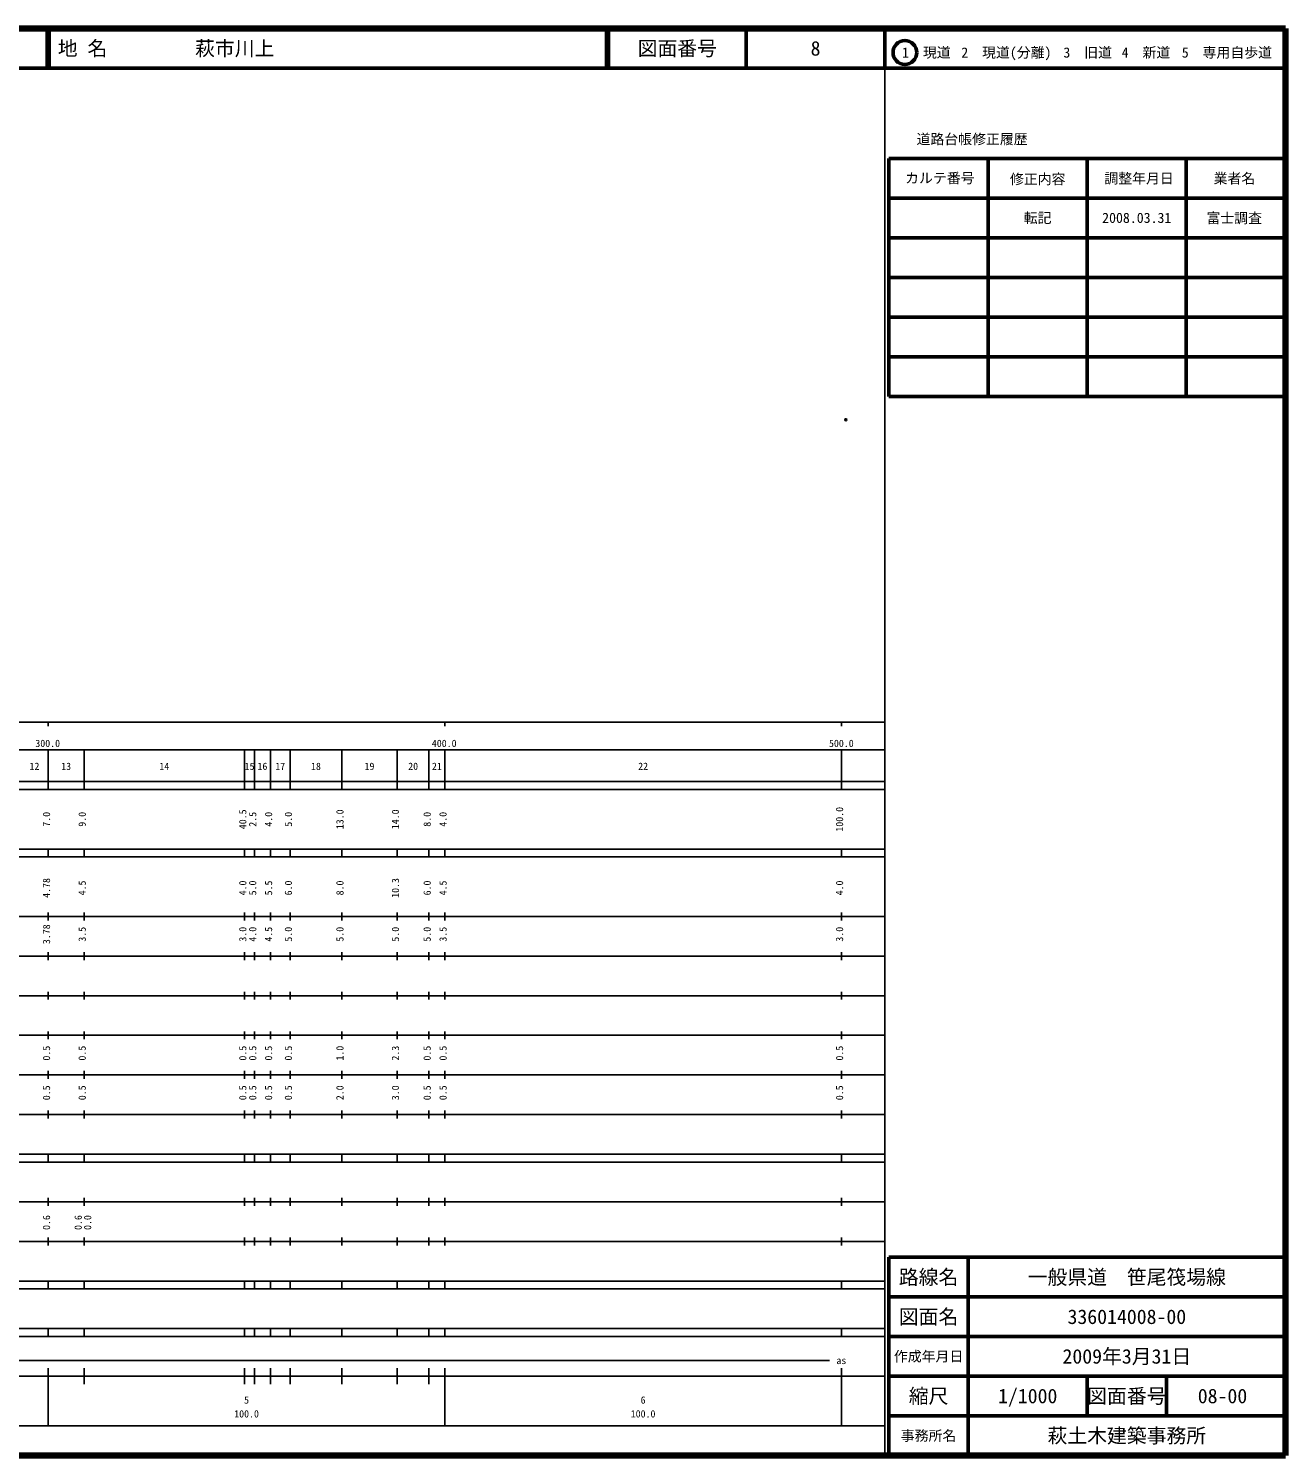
# Model space of a CAD drawing. Units: millimetres on the paper. Extents: x 40 to 680, y 20 to 380.
# Drawn here: x 363 to 680, y 20 to 380 of the extents above; entities that cross this region are included whole.
import ezdxf
from ezdxf.enums import TextEntityAlignment as Align

# ---------------------------------------------------------------- set-up
doc = ezdxf.new("R2010")
doc.units = ezdxf.units.MM
doc.header["$PDMODE"] = 32
doc.header["$PDSIZE"] = 0.5
doc.layers.add('M-OTRS', color=6, linetype='Continuous')
doc.layers.add('M-TTL-TXT', color=7, linetype='Continuous')
for name, color, linetype, lineweight in [('M-TTL', 2, 'Continuous', 140), ('M-TTL-BAND', 7, 'Continuous', 25), ('M-TTL-FRAM', 2, 'Continuous', 50), ('M-TTL-LINE', 7, 'Continuous', 50)]:
    doc.layers.add(name, color=color, linetype=linetype, lineweight=lineweight)
doc.styles.add('ＭＳ ゴシック', font='')
doc.styles.get('ＭＳ ゴシック').set_extended_font_data('MS Gothic')

msp = doc.modelspace()

# ---------------------------------------------------------------- linework, layer by layer
at = {"layer": 'M-OTRS'}
msp.add_point((569.117, 281.314), dxfattribs=at)
at = {"layer": 'M-TTL'}
for p, q in [((680, 380), (40, 380)), ((680, 20), (680, 380)), ((40, 20), (680, 20))]:
    msp.add_line(p, q, dxfattribs=at)
at = {"layer": 'M-TTL-BAND'}
for p, q in [((579, 20), (579, 370)), ((40, 205), (579, 205)), ((368, 205), (368, 204)), ((468, 205), (468, 204)), ((568, 205), (568, 204)), ((68, 198), (579, 198)), ((368, 188), (368, 198)), ((377, 188), (377, 198)), ((417.5, 188), (417.5, 198)), ((420, 188), (420, 198)), ((424, 188), (424, 198)), ((429, 188), (429, 198)), ((442, 188), (442, 198)), ((456, 188), (456, 198)), ((464, 188), (464, 198)), ((468, 188), (468, 198)), ((568, 188), (568, 198)), ((40, 190), (579, 190)), ((40, 188), (579, 188)), ((40, 173), (579, 173)), ((368, 171), (368, 173)), ((377, 171), (377, 173)), ((417.5, 171), (417.5, 173)), ((420, 171), (420, 173)), ((424, 171), (424, 173)), ((429, 171), (429, 173)), ((442, 171), (442, 173)), ((456, 171), (456, 173)), ((464, 171), (464, 173)), ((468, 171), (468, 173)), ((568, 171), (568, 173)), ((40, 171), (579, 171)), ((40, 156), (579, 156)), ((368, 155), (368, 157)), ((377, 155), (377, 157)), ((417.5, 155), (417.5, 157)), ((420, 155), (420, 157)), ((424, 155), (424, 157)), ((429, 155), (429, 157)), ((442, 155), (442, 157)), ((456, 155), (456, 157)), ((464, 155), (464, 157)), ((468, 155), (468, 157)), ((568, 155), (568, 157)), ((46, 146), (579, 146)), ((368, 145), (368, 147)), ((377, 145), (377, 147)), ((417.5, 145), (417.5, 147)), ((420, 145), (420, 147)), ((424, 145), (424, 147)), ((429, 145), (429, 147)), ((442, 145), (442, 147)), ((456, 145), (456, 147)), ((464, 145), (464, 147)), ((468, 145), (468, 147)), ((568, 145), (568, 147)), ((368, 135), (368, 137)), ((377, 135), (377, 137)), ((417.5, 135), (417.5, 137)), ((420, 135), (420, 137)), ((424, 135), (424, 137)), ((429, 135), (429, 137)), ((442, 135), (442, 137)), ((456, 135), (456, 137)), ((464, 135), (464, 137)), ((468, 135), (468, 137)), ((568, 135), (568, 137)), ((52, 136), (579, 136)), ((46, 126), (579, 126)), ((368, 125), (368, 127)), ((377, 125), (377, 127)), ((417.5, 125), (417.5, 127)), ((420, 125), (420, 127)), ((424, 125), (424, 127)), ((429, 125), (429, 127)), ((442, 125), (442, 127)), ((456, 125), (456, 127)), ((464, 125), (464, 127)), ((468, 125), (468, 127)), ((568, 125), (568, 127)), ((52, 116), (579, 116)), ((368, 115), (368, 117)), ((377, 115), (377, 117)), ((417.5, 115), (417.5, 117)), ((420, 115), (420, 117)), ((424, 115), (424, 117)), ((429, 115), (429, 117)), ((442, 115), (442, 117)), ((456, 115), (456, 117)), ((464, 115), (464, 117)), ((468, 115), (468, 117)), ((568, 115), (568, 117)), ((46, 106), (579, 106)), ((368, 105), (368, 107)), ((377, 105), (377, 107)), ((417.5, 105), (417.5, 107)), ((420, 105), (420, 107)), ((424, 105), (424, 107)), ((429, 105), (429, 107)), ((442, 105), (442, 107)), ((456, 105), (456, 107)), ((464, 105), (464, 107)), ((468, 105), (468, 107)), ((568, 105), (568, 107)), ((40, 96), (579, 96)), ((40, 94), (579, 94)), ((368, 94), (368, 96)), ((377, 94), (377, 96)), ((417.5, 94), (417.5, 96)), ((420, 94), (420, 96)), ((424, 94), (424, 96)), ((429, 94), (429, 96)), ((442, 94), (442, 96)), ((456, 94), (456, 96)), ((464, 94), (464, 96)), ((468, 94), (468, 96)), ((568, 94), (568, 96)), ((49, 84), (579, 84)), ((368, 83), (368, 85)), ((377, 83), (377, 85)), ((417.5, 83), (417.5, 85)), ((420, 83), (420, 85)), ((424, 83), (424, 85)), ((429, 83), (429, 85)), ((442, 83), (442, 85)), ((456, 83), (456, 85)), ((464, 83), (464, 85)), ((468, 83), (468, 85)), ((568, 83), (568, 85)), ((40, 74), (579, 74)), ((368, 73), (368, 75)), ((377, 73), (377, 75)), ((417.5, 73), (417.5, 75)), ((420, 73), (420, 75)), ((424, 73), (424, 75)), ((429, 73), (429, 75)), ((442, 73), (442, 75)), ((456, 73), (456, 75)), ((464, 73), (464, 75)), ((468, 73), (468, 75)), ((568, 73), (568, 75)), ((40, 64), (579, 64)), ((40, 62), (579, 62)), ((368, 62), (368, 64)), ((377, 62), (377, 64)), ((417.5, 62), (417.5, 64)), ((420, 62), (420, 64)), ((424, 62), (424, 64)), ((429, 62), (429, 64)), ((442, 62), (442, 64)), ((456, 62), (456, 64)), ((464, 62), (464, 64)), ((468, 62), (468, 64)), ((568, 62), (568, 64)), ((40, 52), (579, 52)), ((368, 50), (368, 52)), ((377, 50), (377, 52)), ((417.5, 50), (417.5, 52)), ((420, 50), (420, 52)), ((424, 50), (424, 52)), ((429, 50), (429, 52)), ((442, 50), (442, 52)), ((456, 50), (456, 52)), ((464, 50), (464, 52)), ((468, 50), (468, 52)), ((568, 50), (568, 52)), ((40, 50), (579, 50)), ((71, 44), (565, 44)), ((40, 40), (579, 40)), ((368, 27.5), (368, 42)), ((377, 38), (377, 42)), ((417.5, 38), (417.5, 42)), ((420, 38), (420, 42)), ((424, 38), (424, 42)), ((429, 38), (429, 42)), ((442, 38), (442, 42)), ((456, 38), (456, 42)), ((464, 38), (464, 42)), ((468, 27.5), (468, 42)), ((568, 27.5), (568, 42)), ((68, 27.5), (579, 27.5))]:
    msp.add_line(p, q, dxfattribs=at)
at = {"layer": 'M-TTL-FRAM'}
for p, q in [((580, 347.197), (580, 287.197)), ((580, 347.197), (680, 347.197)), ((580, 287.197), (680, 287.197)), ((680, 70), (580, 70)), ((580, 70), (580, 20))]:
    msp.add_line(p, q, dxfattribs=at)
at = {"layer": 'M-TTL-LINE'}
for p, q in [((367.75, 380), (367.75, 370)), ((368.25, 380), (368.25, 370)), ((508.747, 380), (508.747, 370)), ((509.247, 380), (509.247, 370)), ((543.997, 380), (543.997, 370)), ((579, 380), (579, 370)), ((40, 370), (680, 370)), ((605, 347.197), (605, 287.197)), ((630, 347.197), (630, 287.197)), ((655, 347.197), (655, 287.197)), ((580, 337.197), (680, 337.197)), ((580, 327.197), (680, 327.197)), ((580, 317.197), (680, 317.197)), ((580, 307.197), (680, 307.197)), ((580, 297.197), (680, 297.197)), ((600, 70), (600, 20)), ((680, 60), (580, 60)), ((680, 50), (580, 50)), ((680, 40), (580, 40)), ((630, 40), (630, 30)), ((650, 40), (650, 30)), ((680, 30), (580, 30))]:
    msp.add_line(p, q, dxfattribs=at)
msp.add_circle((584.031, 373.958), 3, dxfattribs=at)

# ---------------------------------------------------------------- texts
at = {"layer": 'M-TTL-BAND', "style": 'ＭＳ ゴシック'}
for s, p in [('300.0', (367.844, 198.195)), ('400.0', (467.844, 198.195)), ('500.0', (568, 198.195)), ('12', (364.5, 192.405)), ('13', (372.5, 192.405)), ('14', (397.25, 192.405)), ('15', (418.75, 192.405)), ('16', (422, 192.405)), ('17', (426.5, 192.405)), ('18', (435.5, 192.405)), ('19', (449, 192.405)), ('20', (460, 192.405)), ('21', (466, 192.405)), ('22', (518, 192.405)), ('as', (568, 42.5)), ('5', (418, 32.523)), ('6', (518, 32.523)), ('100.0', (418, 29.033)), ('100.0', (518, 29.033))]:
    msp.add_text(s, height=1.833, dxfattribs=at).set_placement(p, align=Align.BOTTOM_CENTER)
for s, p in [('7.0', (369, 180.5)), ('9.0', (378, 180.5)), ('40.5', (418.5, 180.5)), ('2.5', (421, 180.5)), ('4.0', (425, 180.5)), ('5.0', (430, 180.5)), ('13.0', (443, 180.5)), ('14.0', (457, 180.5)), ('8.0', (465, 180.5)), ('4.0', (469, 180.5)), ('100.0', (569, 180.5)), ('4.78', (369, 163.174)), ('4.5', (378, 163.174)), ('4.0', (418.5, 163.174)), ('5.0', (421, 163.174)), ('5.5', (425, 163.174)), ('6.0', (430, 163.174)), ('8.0', (443, 163.174)), ('10.3', (457, 163.174)), ('6.0', (465, 163.174)), ('4.5', (469, 163.174)), ('4.0', (569, 163.174)), ('3.78', (369, 151.5)), ('3.5', (378, 151.5)), ('3.0', (418.5, 151.5)), ('4.0', (421, 151.5)), ('4.5', (425, 151.5)), ('5.0', (430, 151.5)), ('5.0', (443, 151.5)), ('5.0', (457, 151.5)), ('5.0', (465, 151.5)), ('3.5', (469, 151.5)), ('3.0', (569, 151.5)), ('0.5', (369, 121.5)), ('0.5', (378, 121.5)), ('0.5', (418.5, 121.5)), ('0.5', (421, 121.5)), ('0.5', (425, 121.5)), ('0.5', (430, 121.5)), ('1.0', (443, 121.5)), ('2.3', (457, 121.5)), ('0.5', (465, 121.5)), ('0.5', (469, 121.5)), ('0.5', (569, 121.5)), ('0.5', (369, 111.5)), ('0.5', (378, 111.5)), ('0.5', (418.5, 111.5)), ('0.5', (421, 111.5)), ('0.5', (425, 111.5)), ('0.5', (430, 111.5)), ('2.0', (443, 111.5)), ('3.0', (457, 111.5)), ('0.5', (465, 111.5)), ('0.5', (469, 111.5)), ('0.5', (569, 111.5)), ('0.6', (369, 78.764)), ('0.6', (377, 78.764)), ('0.0', (379.37, 78.764))]:
    msp.add_text(s, height=1.833, rotation=90, dxfattribs=at).set_placement(p, align=Align.BOTTOM_CENTER)
at = {"layer": 'M-TTL-TXT', "style": 'ＭＳ ゴシック'}
for s, p in [('地 名', (370.38, 375)), ('萩市川上', (405.024, 375))]:
    msp.add_text(s, height=3.666, dxfattribs=at).set_placement(p, align=Align.MIDDLE_LEFT)
for s, height, p in [('図面番号', 3.666, (526.622, 375)), ('8', 3.666, (561.497, 375)), ('1\u3000現道', 2.566, (589.448, 373.958)), ('2\u3000現道(分離)', 2.566, (609.619, 373.958)), ('3\u3000旧道', 2.566, (630.121, 373.958)), ('4\u3000新道', 2.566, (644.824, 373.958)), ('5\u3000専用自歩道', 2.566, (665.228, 373.958)), ('道路台帳修正履歴', 2.566, (600.968, 352.113)), ('カルテ番号', 2.566, (592.839, 342.277)), ('修正内容', 2.566, (617.509, 342.023)), ('調整年月日', 2.566, (643.089, 342.197)), ('業者名', 2.566, (667.134, 342.197)), ('転記', 2.566, (617.5, 332.245)), ('2008.03.31', 2.566, (642.5, 332.245)), ('富士調査', 2.566, (667.077, 332.189)), ('路線名', 3.666, (590, 65)), ('路線名', 3.666, (590, 65)), ('一般県道\u3000笹尾筏場線', 3.666, (640, 65)), ('図面名', 3.666, (590, 55)), ('図面名', 3.666, (590, 55)), ('336014008-00', 3.666, (640, 55)), ('2009年3月31日', 3.666, (640, 45)), ('作成年月日', 2.566, (590, 45)), ('作成年月日', 2.566, (590, 45)), ('縮尺', 3.666, (590, 35)), ('縮尺', 3.666, (590, 35)), ('1/1000', 3.666, (615, 35)), ('図面番号', 3.666, (640, 35)), ('図面番号', 3.666, (640, 35)), ('08-00', 3.666, (664.125, 35)), ('事務所名', 2.566, (590, 25)), ('事務所名', 2.566, (590, 25)), ('萩土木建築事務所', 3.666, (640, 25))]:
    msp.add_text(s, height=height, dxfattribs=at).set_placement(p, align=Align.MIDDLE_CENTER)

doc.saveas('drawing.dxf')
